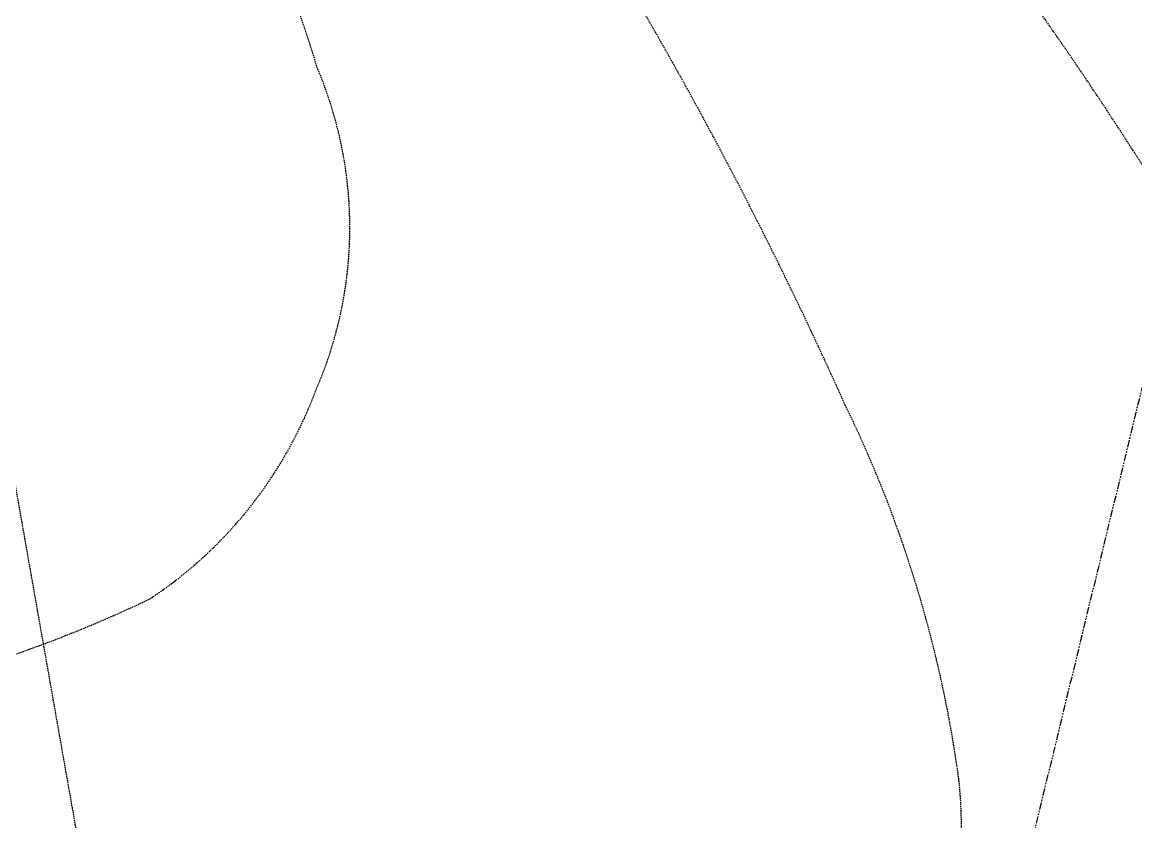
# Model space of a CAD drawing. Header units: millimetres. Extents: x 26027 to 581921, y 7230 to 233891.
# Drawn here: x 454661 to 455631, y 143731 to 144428 of the extents above; entities that cross this region are included whole.
import ezdxf

# ---------------------------------------------------------------- set-up
doc = ezdxf.new("R2010")
doc.units = ezdxf.units.MM
doc.header["$LTSCALE"] = 5
doc.linetypes.add('CACHE', pattern=[0.375, 0.25, -0.125])
doc.linetypes.add('FANTOME', pattern=[2.5, 1.25, -0.25, 0.25, -0.25, 0.25, -0.25])
for name, color, linetype in [('GE-CLEARANCE', 83, 'FANTOME'), ('GE-EQUIPMENT_INSERTION', 140, 'Continuous'), ('GE-EQUIPMENT_MOVEMENT', 241, 'CACHE'), ('GE-MM-SCATTER_LINES', 222, 'CACHE')]:
    doc.layers.add(name, color=color, linetype=linetype)

# ---------------------------------------------------------------- blocks, each defined once
blk = doc.blocks.new('GE-EUR02909')
at = {"layer": 'GE-CLEARANCE'}
blk.add_lwpolyline([(-366.98, 1538.04), (-1024.98, 1538.04), (-1425.05, 624.04), (-1425.05, -3055.6), (-500.05, -4055.6), (499.95, -4055.6), (1424.95, -3055.6), (1424.95, -883.18), (1935.07, -384), (1935.07, 624.04), (1025.02, 1538.04), (367.02, 1538.04)], dxfattribs=at)
at = {"layer": 'GE-EQUIPMENT_MOVEMENT'}
blk.add_lwpolyline([(-214.98, 624.04), (-214.98, 1662.4), (215.02, 1662.4), (215.02, 624.04)], dxfattribs=at)
blk = doc.blocks.new('GE-EUR02460')
at = {"layer": 'GE-MM-SCATTER_LINES'}
for points in [[(-1231.51, 956.98, 0.040906), (-971.9, 450.32, 0.047008), (-626.75, 0, -0.002807), (-759.6, -108.25, 0.012361), (-1413.75, -644.22, 0.041749), (-1766.37, -1026.9, 0.085647)], [(1218.9, -1448.61, -0.095966), (697.53, -1659.95, -0.054285), (-0.07, -1734.21, -0.054285), (-697.67, -1659.95, -0.095966), (-1219.04, -1448.61, -0.079904), (-1405.36, -1279.06, -0.183233), (-1481.68, -1091.7, -0.148539), (-1442.15, -872.37, -0.09937), (-1219.29, -618.84, -0.031823), (-892.67, -393.76, 0.002438), (-589.01, -183.01, 0.049751), (-386.94, 0, -0.117779), (-755.14, 569.2, -0.039275), (-939.21, 1115.68, -0.08037), (-980.06, 1454.55, -0.169962), (-883.43, 1681.18, -0.13336)]]:
    blk.add_lwpolyline(points, format="xyb", dxfattribs=at)
blk.add_lwpolyline([(-0.07, -1166.3, 0.055046), (346.73, -1194.1, 0.130885), (633.96, -1122.25, 0.185507), (736.5, -984.92, 0.123784), (733.06, -711.51, 0.078623), (556.34, -341.27, 0.026468), (330.63, -78.16), (257.97, 0, 0.058507), (459.61, 436.9, 0.063282), (537.3, 747.06, 0.205916), (487.07, 1023.17, 0.15871), (313.07, 1176.97, 0.068311), (-0.07, 1219.05, 0.068311), (-313.21, 1176.97, 0.15871), (-487.21, 1023.17, 0.205916), (-537.44, 747.06, 0.063282), (-459.75, 436.9, 0.058507), (-258.11, 0), (-330.77, -78.16, 0.026468), (-556.48, -341.27, 0.078623), (-733.2, -711.51, 0.123784), (-736.64, -984.92, 0.185507), (-634.1, -1122.25, 0.130885), (-346.87, -1194.1, 0.055046)], format="xyb", close=True, dxfattribs=at)

msp = doc.modelspace()

# ---------------------------------------------------------------- block references
at = {"layer": 'GE-EQUIPMENT_INSERTION', "rotation": 189.9999999999999}
msp.add_blockref('GE-EUR02909', (454259.3, 145029.81), dxfattribs=at)

# ---------------------------------------------------------------- next in the draw order: block references
msp.add_blockref('GE-EUR02460', (454259.3, 145029.81), dxfattribs=at)

doc.saveas('drawing.dxf')
